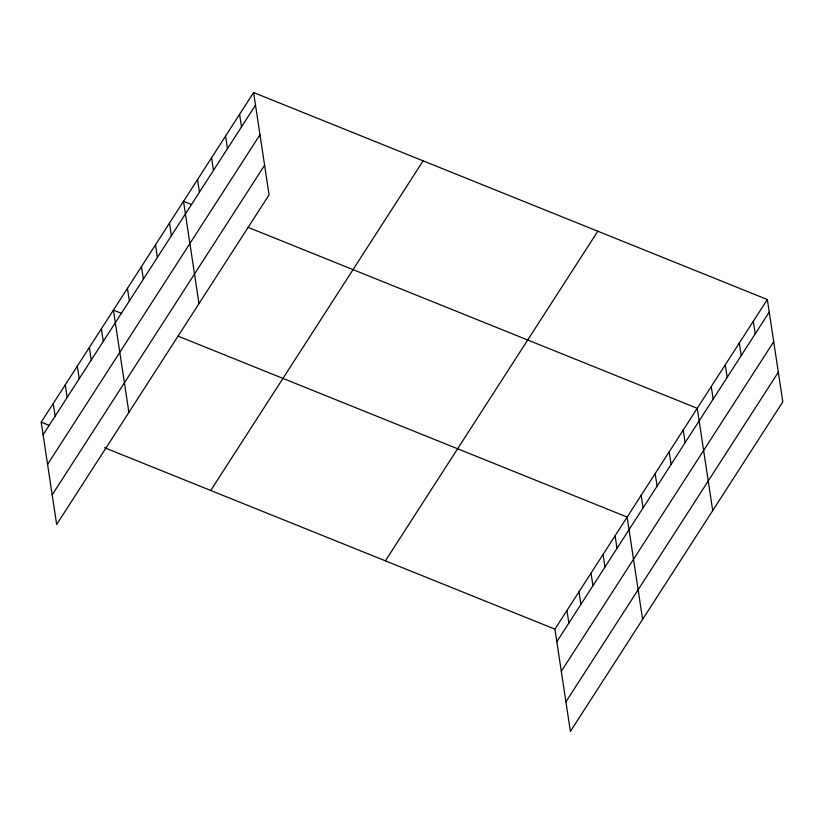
<?xml version="1.0" encoding="UTF-8"?>
<svg xmlns="http://www.w3.org/2000/svg" width="824" height="824" viewBox="0 0 824 824"><rect width="100%" height="100%" fill="white"/><g stroke="black" fill="none" stroke-linecap="round" stroke-linejoin="round"><path stroke-width="1.24" d="M253.607 92.556L269.077 194.855L56.671 524.476L41.2 422.176L253.607 92.556L767.329 299.524L782.8 401.824L570.393 731.444L554.923 629.145L767.329 299.524M43.105 434.773L255.512 105.142M47.586 464.376L259.993 134.745M52.19 494.874L264.597 165.253M210.728 490.476L423.134 160.855M385.395 560.845L597.802 231.225M556.828 641.741L769.235 312.111M561.299 671.344L773.705 341.713M565.913 701.842L778.319 372.211M191.59 204.579L183.515 201.324L198.986 303.634M248.096 227.352L697.238 408.292L712.709 510.602M121.489 313.357L113.413 310.102L128.894 412.412M178.005 336.12L627.136 517.07L642.607 619.38M41.2 422.176L49.275 425.431M104.627 447.731L554.923 629.145M753.311 321.278L755.217 333.864M739.293 343.031L741.198 355.618M725.274 364.785L727.18 377.371M711.256 386.538L713.162 399.135M683.22 430.056L685.115 442.642M669.201 451.81L671.096 464.396M655.173 473.563L657.078 486.15M641.154 495.317L643.06 507.903M615.106 535.755L617.011 548.341M603.065 554.428L604.971 567.025M591.035 573.113L592.93 585.699M578.994 591.786L580.899 604.383M566.953 610.471L568.859 623.057M239.588 114.309L241.494 126.896M225.57 136.063L227.476 148.65M211.552 157.817L213.457 170.403M197.533 179.57L199.439 192.167M169.497 223.088L171.402 235.674M155.478 244.841L157.384 257.428M141.46 266.595L143.355 279.182M127.442 288.349L129.337 300.935M101.383 328.786L103.288 341.373M89.342 347.46L91.248 360.057M77.312 366.144L79.217 378.731M65.271 384.818L67.177 397.415M53.241 403.502L55.136 416.089"/></g></svg>
